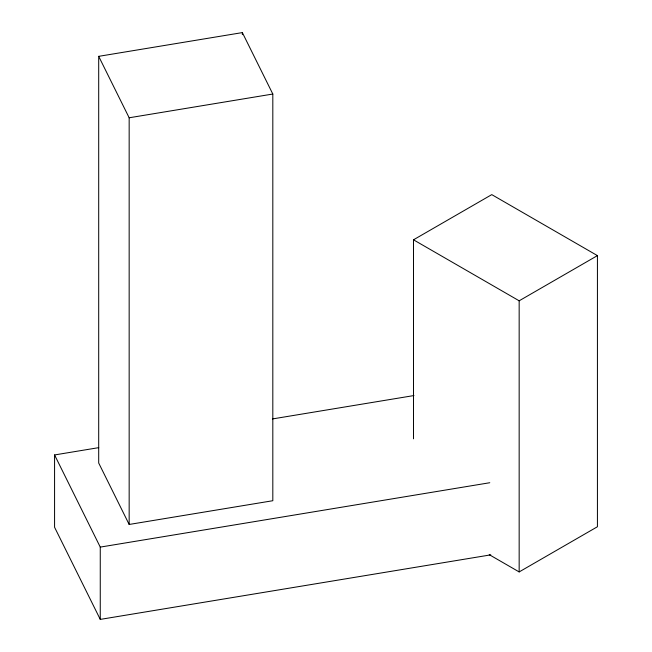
<?xml version="1.0" encoding="UTF-8"?>
<svg xmlns="http://www.w3.org/2000/svg" width="652" height="652" viewBox="0 0 652 652"><rect width="100%" height="100%" fill="white"/><g stroke="black" fill="none" stroke-linecap="round" stroke-linejoin="round"><path stroke-width="0.98" d="M413.498 438.829L413.498 239.806L491.771 194.622L597.428 255.617L597.428 526.743L519.163 571.926L489.228 554.648M413.498 239.806L519.163 300.808L597.428 255.617M98.696 56.341L242.357 32.6L272.813 94.035L272.813 500.72L129.161 524.461L98.696 463.026L98.696 56.341L129.161 117.776L129.161 524.461M129.161 117.776L272.813 94.035M490.769 554.86L100.261 619.4L54.572 527.248L54.572 454.949L98.745 447.647M272.414 418.943L413.963 395.552M54.572 454.949L100.261 547.101L489.766 482.733M519.163 300.808L519.163 571.926M242.357 32.6L242.357 34.629M100.261 547.101L100.261 619.4"/></g></svg>
